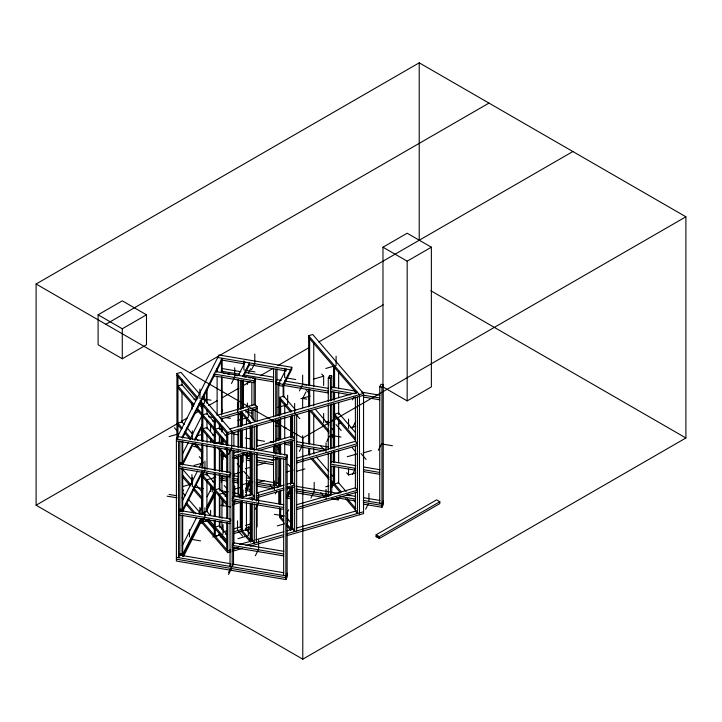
<?xml version="1.0" encoding="UTF-8"?>
<svg xmlns="http://www.w3.org/2000/svg" width="722" height="722" viewBox="0 0 722 722"><rect width="100%" height="100%" fill="white"/><g stroke="black" fill="none" stroke-linecap="round" stroke-linejoin="round"><path stroke-width="1.08" d="M221.14 482.215L222.132 480.256L222.132 476.529L221.122 478.533M177.675 436.512L287.139 455.022L287.139 577.031L285.858 579.558L176.394 561.048L176.394 439.039L219.037 354.98L291.805 367.29L291.805 369.15L283.15 386.216L278.764 385.476M182.052 437.252L222.132 358.256L222.132 372.426M182.558 438.119L215.03 374.113M216.049 372.119L222.132 360.116M182.35 454.291L188.415 442.351M189.922 439.373L202.043 415.493M192.792 443.091L182.693 463.001L179.408 462.441M194.308 440.113L202.386 424.193M193.297 443.967L182.693 464.86L182.693 441.205M195.319 439.987L202.386 426.052M231.473 383.499L234.262 378.012M238.359 375.404L245.092 362.137M221.807 411.928L222.737 410.105M182.476 491.808L183.388 490.003M201.348 454.607L202.72 451.9M242.736 376.144L249.469 362.877L249.469 364.736L243.702 376.117M182.35 500.86L197.503 471.015M199.516 467.035L202.043 462.053M248.323 373.292L250.642 368.716M251.536 369.736L254.315 364.249M201.88 471.755L182.693 509.561L179.408 509.01M202.386 472.621L182.693 511.429L179.408 510.869M201.7 476.836L204.479 471.349M254.045 405.06L254.045 380.801L255.326 378.274L215.4 371.523M255.326 380.142L254.045 382.669L214.118 375.918L214.118 374.05L254.045 380.801M182.242 545.796L196.447 517.791M198.478 513.793L202.53 505.788M207.097 496.79L212.178 486.79M228.513 454.364L231.302 448.876M200.824 518.531L182.052 555.534L182.052 515.237M206.916 506.528L215.03 490.536M182.558 556.4L201.835 518.396M206.736 508.748L215.03 492.395M221.122 480.392L222.132 478.397M183.569 556.265L201.294 521.338L201.294 519.479M206.736 510.607L214.975 494.371M201.7 523.405L204.479 517.918M230.887 473.433L230.029 475.121L178.578 466.421L179.859 463.894L230.219 472.405M278.764 415.701L278.764 383.617L286.147 369.077L286.147 370.937M283.15 396.288L283.15 384.357L291.805 367.29M248.323 456.178L249.713 453.434M232.692 505.274L235.011 500.698M276.679 423.2L278.539 419.536M245.624 488.74L249.469 481.159L249.469 484.886L245.624 492.467M245.624 490.599L249.469 483.018M230.887 520.002L230.029 521.69L178.578 512.981L179.859 510.454L230.219 518.974M299.404 390.873L302.653 384.465L302.653 375.151M275.741 440.898L277.022 438.371L279.215 438.741M302.653 407.75L302.653 398.436L305.902 392.037M278.069 449.743L279.901 446.133M255.335 509.191L258.115 503.703M230.887 564.703L230.029 566.391L230.029 449.977M285.858 579.558L285.858 457.549L287.139 455.022M228.513 572.645L231.302 567.158M287.139 456.891L285.858 459.418L176.394 440.898M228.513 574.504L231.302 569.017M328.284 401.576L328.284 378.066L329.566 375.539L331.759 375.909L331.759 388.228M330.477 400.827L330.477 378.436L331.759 375.909M275.353 493.911L276.743 491.159M299.404 451.403L302.193 445.916M255.335 555.759L258.115 550.272M287.076 494.886L290.524 488.099L288.159 487.702M287.076 496.745L290.524 489.958M287.076 498.604L290.524 491.826L290.524 488.099M286.796 513.432L288.647 509.768M326.777 441.602L329.557 436.115M352.517 399.853L353.906 397.109M310.929 498.063L313.718 492.575M352.517 427.794L355.765 421.386M379.763 503.189L379.763 386.775L381.045 384.248L383.238 384.618L383.238 504.759L381.956 507.286L363.346 504.137M287.139 573.304L285.858 575.831L176.394 557.321M381.956 507.286L381.956 387.145L383.238 384.618M287.139 575.163L285.858 577.699L176.394 559.18M331.786 487.585L333.79 483.641M331.542 498.758L338.167 499.886L339.024 498.198M352.517 474.363L355.296 468.876M378.256 450.302L381.035 444.815M365.666 509.181L368.446 503.694M383.238 501.032L381.956 503.559L363.193 500.391M383.238 502.9L381.956 505.427L363.193 502.25M36.1 284.017L419.22 62.823L685.9 216.79L685.9 437.983L302.78 659.177L36.1 505.21L36.1 284.017L302.78 437.983L685.9 216.79M98.093 314.81L122.289 300.839L146.485 314.81L146.485 344.791L122.289 358.762L98.093 344.791L98.093 314.81L122.289 328.772L146.485 314.81M105.863 324.286L488.974 103.102M382.976 384.655L382.976 247.204L407.172 233.233L431.368 247.204L431.368 386.911L407.172 400.881L382.976 386.911M189.76 372.732L572.88 151.539M382.976 247.204L407.172 261.174L431.368 247.204M36.1 505.21L177.45 423.597M181.357 421.35L187.206 417.966M195.003 413.471L198.902 411.215M208.649 405.583L217.421 400.52M222.295 397.705L238.865 388.138M242.772 385.891L250.57 381.387M260.317 375.756L272.988 368.446M277.862 365.63L309.061 347.616M318.808 341.984L383.147 304.846M376.099 534.794L436.593 499.868L439.815 501.727L439.815 503.595L379.321 538.513L376.099 536.654L376.099 534.794L379.321 536.654L439.815 501.727M176.917 439.211L176.917 373.545L180.996 372.362L199.886 394.266M308.637 385.674L308.637 335.685L312.725 334.503L363.554 393.463L363.554 513.604L287.004 535.607M193.992 399.501L197.097 398.607M199.2 404.852L203.342 403.661M325.757 368.473L335.062 365.801M313.303 379.176L323.646 376.207L323.646 385.521M217.854 415.105L255.128 404.392L257.158 406.757L257.158 420.926M279.631 416.007L279.631 397.353L283.719 396.179L295.659 410.033M219.885 417.469L257.158 406.757M212.674 421.161L214.741 420.574M220.95 419.022L242.249 412.903M245.444 411.982L257.158 408.616M169.119 436.584L178.433 433.913M300.848 398.724L310.153 396.053M277.302 407.596L286.616 404.925M237.989 420.366L247.294 417.695M197.097 435.862L202.268 434.373M229.804 428.958L357.444 392.272M212.674 435.131L214.741 434.545M200.156 400.493L227.746 432.496L363.554 393.463M363.554 395.322L227.746 434.355L200.156 402.353M225.129 435.61L227.195 435.014M215.3 443.2L219.38 442.026L221.528 444.508M225.129 449.58L227.195 448.985M325.712 422.18L328.817 421.287M331.921 420.394L333.988 419.798M233.991 452.902L240.444 451.051M249.045 448.579L252.267 447.649L254.297 450.014M256.436 446.449L292.6 436.061L294.63 438.416L256.337 449.427M194.028 465.473L203.342 462.802M338.167 424.049L341.271 423.155M233.874 455.88L245.697 452.477M233.874 457.739L250.002 453.109M258.467 450.672L294.63 440.276M350.621 427.776L355.793 426.296M271.842 460.401L280.118 458.019M182.612 486.592L190.888 484.209M206.483 479.922L215.797 477.242M245.417 468.731L250.525 467.26M257.167 465.356L265.335 463.001M233.54 474.354L242.845 471.674M212.674 481.7L214.741 481.105M296.778 458.145L355.395 441.295L357.435 443.651L296.679 461.114M296.679 462.973L357.435 445.51M242.439 484.67L252.781 481.691M286.905 471.881L293.114 470.103M233.883 489.336L242.05 486.98M256.346 482.874L264.514 480.527M296.679 471.286L304.846 468.939M347.228 456.755L357.435 453.822M218.937 494.362L228.251 491.682M363.076 452.938L371.352 450.555M225.129 496.149L227.195 495.554M239.37 497.927L252.267 494.218L254.297 496.574L246.78 498.74M256.436 493.018L284.089 485.076M287.284 484.155L292.6 482.63L294.63 484.985L287.185 487.124M233.874 502.449L237.105 501.519M256.337 495.987L283.999 488.045M233.874 504.308L241.401 502.151M251.075 499.362L254.297 498.442M256.337 497.855L283.999 489.904M287.185 488.984L294.63 486.845M346.641 472.729L348.555 474.941L355.793 472.865M200.256 522.52L209.57 519.849M206.925 520.715L202.846 521.889L202.846 518.531M199.2 523.125L203.342 521.943M325.757 486.754L328.862 485.861M331.958 484.967L335.062 484.083M296.778 504.714L355.395 487.855L357.435 490.22L296.679 507.683M296.679 509.542L357.435 492.079M223.179 531.861L227.439 530.634M233.829 528.802L241.283 526.654M245.543 525.426L250.868 523.901M283.71 515.932L280.65 516.808L280.65 508.974M212.71 536.969L222.024 534.289M225.21 534.217L227.34 533.603M233.729 531.771L242.249 529.316M245.444 528.405L250.769 526.87M220.95 537.303L223.08 536.69M233.729 533.63L242.249 531.184M245.444 530.264L250.769 528.73M277.302 525.878L284.549 523.793M237.989 538.648L247.294 535.977M252.267 539.316L250.227 539.903L250.227 504.082M292.609 527.719L290.56 528.305L290.56 488.009M239.533 544.442L253.602 540.399M255.759 539.785L283.881 531.699M287.13 530.769L293.619 528.901M296.868 527.962L356.361 510.869M230.814 549.893L227.746 550.778L200.156 518.775M232.917 549.289L238.323 547.736M245.895 545.561L283.755 534.677M287.004 533.748L363.554 511.745M200.156 520.634L227.746 552.637L230.814 551.752M232.917 551.157L242.655 548.35M250.227 546.175L283.755 536.536M376.099 536.654L379.321 536.654L379.321 538.513M217.755 357.516L290.524 369.817L290.524 371.686M221.067 359.935L244.217 363.852M248.63 364.592L285.01 370.747M328.284 378.066L330.477 378.436M379.763 386.775L381.956 387.145M245.029 370.26L255.001 371.947M285.75 377.832L295.731 379.519M222.322 368.581L240.922 371.722M245.299 372.462L273.746 377.272M355.856 391.162L331.759 387.082L330.477 389.618L354.574 393.689M361.334 392.091L379.952 395.241M281.409 380.431L277.022 379.691L275.741 382.218L280.127 382.958M284.694 380.99L328.474 388.391M302.653 384.465L306.859 385.178M221.04 371.108L239.641 374.249M244.018 374.989L273.557 379.989M363.337 395.169L379.763 397.948M223.224 373.337L225.417 373.707M227.601 374.077L229.795 374.447M235.264 375.377L237.448 375.747M244.018 376.857L246.202 377.227M248.395 377.597L250.579 377.967M252.763 378.337L273.557 381.848M284.504 383.698L328.284 391.107M330.477 391.477L350.188 394.808M363.337 397.037L379.763 399.817M278.764 383.617L283.15 384.357M275.741 384.086L279.026 384.636M283.403 385.377L328.284 392.967M302.653 398.436L306.859 399.149M201.014 398.499L210.995 400.187M247.393 412.379L251.68 413.101M226.058 417.614L230.435 418.354M275.29 425.944L278.575 426.494M284.044 427.424L286.237 427.794M330.026 435.195L340.974 437.054M381.496 443.904L392.443 445.754M208.532 416.711L214.082 417.65M296.733 441.702L328.474 447.071M284.504 442.378L291.065 443.488M296.543 444.409L327.192 449.598M233.107 433.904L238.648 434.843M270.19 441.548L273.512 442.108M284.504 444.238L291.065 445.348M296.543 446.277L323.907 450.907M245.381 438.037L250.85 438.967M256.879 439.987L264.541 441.277M355.856 465.672L331.759 461.593L330.477 464.12L355.666 468.379M363.518 466.963L379.952 469.742M363.337 469.679L379.763 472.459M176.394 439.039L285.858 457.549M330.477 465.988L355.666 470.248M363.337 471.538L379.763 474.318M193.469 446.413L197.9 447.162M245.299 455.356L250.769 456.277M256.238 457.207L273.746 460.167M221.04 453.994L223.224 454.364M236.356 456.584L238.54 456.954M246.202 458.253L250.579 458.993M257.14 460.104L273.557 462.874M221.04 455.862L226.509 456.782M233.071 457.892L238.54 458.822M246.202 460.113L250.579 460.853M257.14 461.963L273.557 464.742M233.269 475.672L238.738 476.601M246.401 477.892L250.823 478.641M256.337 479.57L273.99 482.558M276.201 482.928L279.513 483.487M296.065 486.294L339.096 493.568M346.822 494.877L355.648 496.366M363.374 497.675L379.925 500.472M178.578 468.28L230.029 476.98M221.04 476.349L227.61 477.459M233.08 478.388L238.558 479.309M246.184 480.599L250.642 481.357M256.157 482.287L279.333 486.204M295.885 489.002L331.19 494.976M340.017 496.474L355.468 499.082M221.04 478.208L227.61 479.318M233.08 480.247L238.747 481.204M248.431 482.847L250.895 483.262M256.157 484.146L277.41 487.747M295.885 490.87L328.988 496.465M336.714 497.774L355.468 500.942M221.067 480.076L226.591 481.014M233.224 482.134L238.747 483.063M248.684 484.751L250.895 485.121M256.418 486.059L272.988 488.857M296.191 492.783L323.808 497.458M246.13 488.731L250.57 489.48M286.86 496.303L290.19 496.862M246.13 490.59L250.57 491.339M286.86 498.162L290.19 498.731M220.95 490.743L227.601 491.872M233.143 492.81L238.693 493.74M245.345 494.868L249.785 495.617M193.478 486.926L203.46 488.613M222.99 493.83L227.43 494.588M234.081 495.707L240.733 496.835M283.854 504.759L233.504 496.249L232.213 498.776L283.665 507.476M225.21 496.068L227.43 496.447M232.213 500.635L283.665 509.335M169.092 494.444L176.854 495.761M167.179 496.176L177.034 497.846M220.815 505.256L230.67 506.916M274.459 514.326L284.306 515.986M178.578 514.849L230.029 523.549M283.854 551.328L233.504 542.809L232.213 545.345L283.665 554.045M190.59 539.181L200.572 540.868M232.213 547.204L283.665 555.904M179.408 553.711L182.693 554.27L182.693 515.093M178.767 554.974L230.751 563.765M232.962 564.144L283.818 572.745M430.935 290.785L685.9 437.983M308.637 335.685L359.475 394.636L359.475 514.777M308.637 337.544L356.569 393.129M321.732 373.987L323.646 376.207M355.305 432.316L338.645 413.002L334.566 414.175L355.558 438.525M334.566 416.043L355.558 440.393M306.11 389.862L309.007 393.228M336.1 424.644L341.181 430.538M361.009 453.533L366.09 459.427M352.291 447.848L355.233 451.259M315.189 409.076L328.943 425.032M331.84 428.39L334.015 430.908M311.101 410.249L329.205 431.242M332.102 434.599L333.546 436.278M329.205 433.11L309.657 410.439L309.657 443.949M332.102 436.467L333.546 438.146M295.37 413.58L299.783 418.697M279.631 397.353L291.58 411.206M320.884 446.16L324.566 450.429M279.631 399.212L290.876 412.253M316.353 456.999L328.7 471.313M331.606 474.688L333.781 477.215M338.14 482.26L346.127 491.529M348.311 494.056L349.764 495.743M353.392 499.949L355.567 502.476M312.274 458.172L328.97 477.54M331.876 480.915L341.316 491.863M347.129 498.595L355.847 508.703M310.821 458.353L328.97 479.408M331.876 482.774L340.594 492.882M345.676 498.776L355.847 510.562M320.884 492.729L324.566 496.998M245.417 410.132L255.326 421.621M275.208 444.526L279.622 449.644M288.033 464.21L290.957 467.603M251.247 422.803L241.328 411.305L241.328 426.603M241.328 413.164L250.534 423.841M238.242 412.713L242.655 417.83M202.061 396.793L231.834 431.323L231.762 447.965M176.917 373.545L197.972 397.966M176.917 375.404L197.25 398.986M243.81 453.551L248.224 458.669M269.324 484.263L272.997 488.532M195.77 400.674L182.016 384.718L177.937 385.9L193.857 404.365M198.667 404.031L202.286 408.228M214.786 422.731L206.925 413.607L202.846 414.78L214.281 428.047M227.24 437.171L219.38 428.056L215.3 429.229L226.735 442.487M197.485 408.562L201.826 413.607M177.937 387.759L193.857 406.233M196.754 409.591L201.826 415.466M202.846 416.648L214.281 429.906M215.3 431.088L226.735 444.355M287.23 518.531L290.74 522.611M214.786 436.702L206.925 427.577L202.846 428.751L214.281 442.017M225.102 448.651L227.24 451.142M237.204 463.632L240.886 467.901M243.883 471.376L250.624 479.2M279.631 515.634L283.845 520.526M286.661 523.784L291.58 529.488L291.58 486.953M283.845 522.385L279.631 517.493L279.631 507.801M286.661 525.643L290.876 530.535M219.587 448.172L226.735 456.457M202.846 430.619L213.568 443.055M217.439 447.55L226.735 458.326M184.191 424.491L182.016 421.973L177.937 423.146L182.278 428.191M187.088 427.857L192.873 434.572M195.77 437.929L197.945 440.447M185.175 431.548L190.969 438.263M195.31 443.299L201.826 450.862M237.926 493.288L241.599 497.557M177.937 425.014L181.556 429.211M184.453 432.568L190.238 439.283M193.857 443.488L201.826 452.721M174.381 427.722L177.287 431.088M199.29 456.611L202.196 459.977M224.199 485.491L227.105 488.866M214.786 483.262L206.925 474.146L202.846 475.32L214.281 488.586M227.24 497.711L219.38 488.586L215.3 489.76L226.735 503.026M202.846 477.179L214.281 490.446M215.3 491.628L226.735 504.895M246.121 529.226L251.085 534.975M241.671 528.504L240.318 526.934L240.318 502.304M241.328 529.587L251.247 541.076L251.247 504.137M250.534 542.123L241.328 531.446L241.328 501.6M238.242 530.995L242.655 536.112M182.016 468.542L192.873 481.141M195.77 484.498L202.286 492.052M182.278 474.751L190.969 484.832M193.857 488.189L201.826 497.422M182.278 476.619L190.238 485.852M193.135 489.209L201.826 499.29M210.499 515.544L206.925 511.402L202.846 512.575L204.985 515.057M227.24 534.966L219.38 525.842L215.3 527.015L226.735 540.282M208.559 519.208L214.281 525.842M207.133 519.407L214.281 527.701M215.3 528.883L226.735 542.141M182.449 492.332L185.355 495.698M188.261 499.073L199.886 512.548M206.42 520.12L215.129 530.228M218.766 534.442L226.753 543.702M181.998 497.72L183.451 499.398M186.357 502.774L195.797 513.721M185.626 503.794L193.622 513.053M419.22 62.823L419.22 240.227M407.172 261.174L407.172 400.881M368.915 493.469L368.915 500.707M357.435 397.082L357.435 513.504L355.395 511.14L355.395 492.115M355.765 391.378L355.765 393.454M355.395 396.965L355.395 441.738M355.395 446.214L355.395 488.758M348.555 419.058L348.555 428.372M348.555 468.731L348.555 474.941M338.645 370.909L338.645 388.824M338.645 392.181L338.645 397.777M338.645 402.253L338.645 414.572M338.645 420.168L338.645 447.035M338.645 450.393L338.645 462.703M338.645 467.179L338.645 482.856L334.566 484.029L334.566 466.114M338.167 498.018L338.167 499.886M336.1 356.19L336.1 365.503M334.566 367.606L334.566 387.759M334.566 392.236L334.566 400.069M334.566 403.427L334.566 448.209M334.566 451.566L334.566 462.757M333.546 366.433L333.546 387.696M333.546 392.172L333.546 400.015M333.546 403.372L333.546 448.145M333.546 451.503L333.546 462.703M333.546 466.06L333.546 482.847M331.759 391.586L331.759 400.539M331.759 403.896L331.759 448.669M331.759 452.026L331.759 462.107M331.759 466.583L331.759 492.332L330.477 494.859L330.477 453.434M330.477 404.185L330.477 448.958M329.566 375.539L329.566 377.777M328.284 404.934L328.284 449.707M328.284 453.064L328.284 494.489M326.037 442.821L326.037 452.134M326.037 489.39L326.037 498.703M323.646 413.462L323.646 422.767M314.178 482.341L314.178 491.655M313.745 343.149L313.745 386.802M313.745 390.16L313.745 405.836M313.745 414.789L313.745 445.014M313.745 448.371L313.745 453.967M309.657 338.726L309.657 385.738M309.657 389.095L309.657 405.89M309.657 448.425L309.657 455.14L308.637 453.957L308.637 448.362M308.637 389.032L308.637 406.946M308.637 410.304L308.637 443.886M302.78 437.983L302.78 659.177M302.653 435.691L302.653 445.005M296.679 414.545L296.679 530.968M294.639 403.417L294.639 412.731M294.63 415.132L294.63 531.554L292.6 529.19L292.6 486.655M292.6 415.015L292.6 437.406M292.6 440.763L292.6 483.298M291.58 415.303L291.58 437.694M291.58 441.052L291.58 483.587M290.56 416.368L290.56 437.64M290.56 440.998L290.56 484.652M287.645 395.313L287.645 404.627M287.645 513.595L287.645 522.899M284.73 403.697L284.73 413.769M284.73 417.126L284.73 438.398M284.73 442.875L284.73 455.194M284.648 368.337L284.648 377.651M283.791 384.952L283.791 397.262M283.665 459.048L283.665 575.461M280.65 400.394L280.65 414.942M280.65 418.3L280.65 439.572M280.65 444.048L280.65 454.129M280.65 458.605L280.65 486.592M280.65 491.068L280.65 504.498M279.631 419.365L279.631 439.517M279.631 443.994L279.631 454.066M279.631 458.542L279.631 486.529M279.631 491.005L279.631 504.434M278.764 419.058L278.764 440.33M278.764 444.806L278.764 453.759M278.764 458.235L278.764 487.341M278.764 491.817L278.764 503.757M278.602 478.19L278.602 485.437M277.022 368.897L277.022 380.088M277.022 383.445L277.022 415.908M277.022 420.385L277.022 439.418M277.022 445.014L277.022 453.967M277.022 457.324L277.022 483.072L275.741 485.599L275.741 457.613M275.741 369.186L275.741 416.197M275.741 419.554L275.741 441.945M275.741 445.303L275.741 454.255M274.468 445.745L274.468 452.983M274.468 480.924L274.468 490.238M273.557 368.816L273.557 416.946M273.557 420.303L273.557 442.694M273.557 446.052L273.557 452.766M273.557 456.123L273.557 485.229M258.584 493.478L258.584 502.792M258.584 540.047L258.584 549.361M257.158 425.411L257.158 446.674M257.158 453.389L257.158 493.695M257.158 497.052L257.158 500.409M257.158 503.766L257.158 526.898M256.337 426.142L256.337 449.644M256.337 454.12L256.337 501.14M256.337 504.498L256.337 542.556M255.326 378.274L255.326 405.89M255.119 409.203L255.119 421.513M254.776 354.024L254.776 363.328M254.297 426.729L254.297 450.23M254.297 453.587L254.297 499.489M254.297 503.965L254.297 543.143L252.267 540.787L252.267 503.848M253.088 409.085L253.088 420.276M252.267 426.603L252.267 448.994M252.267 453.47L252.267 494.886M252.267 498.252L252.267 500.49M251.852 382.299L251.852 405.809M251.852 410.286L251.852 418.119M251.247 426.901L251.247 449.292M251.247 452.649L251.247 495.184M250.227 426.837L250.227 449.228M250.227 452.586L250.227 495.121M248.332 408.083L248.332 417.397M248.332 526.365L248.332 535.679M247.393 381.333L247.393 384.438M247.393 403.066L247.393 407.199M247.393 452.838L247.393 458.01M246.437 417.65L246.437 424.365M246.437 428.841L246.437 448.994M246.437 453.47L246.437 496.005M246.437 502.72L246.437 529.587L242.348 530.76L242.348 501.655M243.919 360.756L243.919 370.07M243.377 380.106L243.377 408.092M243.07 454.77L243.07 462.008M243.07 489.949L243.07 498.225M242.736 380.25L242.736 408.237M242.348 414.347L242.348 425.538M242.348 430.014L242.348 447.929M242.348 454.643L242.348 498.297M241.644 380.061L241.644 409.166M241.328 429.96L241.328 447.866M241.328 455.699L241.328 498.243M240.363 380.35L240.363 409.455M240.318 412.749L240.363 426.251M240.318 429.545L240.363 447.514M240.318 455.293L240.318 497.828M238.359 379.51L238.359 409.735M238.359 414.211L238.359 426.522M238.359 430.998L238.359 447.793M238.359 455.627L238.359 493.686M238.17 379.98L238.17 410.204M238.17 413.562L238.17 427M238.17 430.357L238.17 447.144M238.17 450.51L238.17 452.748M238.17 456.105L238.17 496.402M237.511 402.551L237.511 411.865M237.511 520.833L237.511 530.147M234.722 367.787L234.722 377.092M234.722 486.059L234.722 495.373M233.874 432.595L233.874 446.025M233.874 450.51L233.874 497.521M233.874 500.878L233.874 543.413M233.874 546.771L233.874 549.018M233.504 450.05L233.504 498.189M233.504 500.427L233.504 545.2M233.504 547.438L233.504 564.234L232.213 566.761L232.213 450.347M227.746 432.496L227.746 445.555M227.746 448.913L227.746 472.414M227.746 475.771L227.746 518.315M227.746 522.791L227.746 552.637M226.735 433.182L226.735 445.492M226.735 448.849L226.735 472.359M226.735 475.717L226.735 518.252M226.735 522.728L226.735 549.595M223.053 439.31L223.053 444.481M223.053 453.281L223.053 459.49M223.053 499.841L223.053 506.05M223.053 524.677L223.053 533.991M222.132 376.902L222.132 413.85M222.132 418.327L222.132 421.684M222.132 427.28L222.132 431.756M222.132 438.471L222.132 444.066M222.132 451.909L222.132 472.053M221.934 418.742L221.934 420.98M221.934 426.576L221.934 431.052M221.934 437.776L221.934 444.49M221.934 451.205L221.934 471.358M221.934 475.834L221.934 491.502M221.934 498.216L221.934 518.369M221.934 521.726L221.934 529.56M221.492 361.379L221.492 372.57M221.492 377.046L221.492 415.114M221.492 418.471L221.492 420.709M221.492 427.424L221.492 431.9M221.492 438.615L221.492 444.21M221.492 452.053L221.492 471.078M221.492 475.554L221.492 477.793M219.885 424.924L219.885 429.4M219.885 436.124L219.885 443.958M219.885 450.672L219.885 470.825M219.885 474.183L219.885 490.969M219.885 496.565L219.885 517.836M219.885 521.194L219.885 527.908M219.885 533.504L219.885 535.742M219.38 424.337L219.38 428.814M219.38 435.528L219.38 443.362M219.38 448.967L219.38 471.349M219.38 474.706L219.38 489.263M219.38 495.978L219.38 517.25M219.38 521.726L219.38 526.203M219.38 532.917L219.38 535.155L215.3 536.329L215.3 520.661M217.114 368.473L217.114 371.83M217.114 376.306L217.114 415.493M215.3 419.915L215.3 443.416M215.3 446.783L215.3 470.284M215.3 473.641L215.3 516.185M214.281 418.733L214.281 443.362M214.281 446.719L214.281 470.23M214.281 473.587L214.281 516.122M214.281 520.598L214.281 535.155M214.118 492.332L214.118 496.059M212.241 486.89L212.241 492.061M210.598 424.861L210.598 431.07M210.598 438.832L210.598 441.936M210.598 485.401L210.598 491.61M210.598 510.237L210.598 515.409M207.061 389.817L207.061 403.255M206.925 409.888L207.061 414.446M206.925 421.088L207.061 428.994M206.925 434.518L207.061 442.433M206.925 445.718L207.061 469.3M206.925 472.576L206.925 475.933M206.925 481.538L206.925 511.763M206.42 391.08L206.42 402.28M204.949 461.123L204.949 470.437M204.949 507.692L204.949 517.006M204.371 394.05L204.371 403.363M202.846 405.466L202.846 441.286M202.846 444.653L202.846 468.154M202.846 471.511L202.846 514.434M202.043 403.778L202.043 408.255M202.043 427.28L202.043 440.718M202.043 451.909L202.043 463.1M202.043 473.181L202.043 492.205M202.043 498.92L202.043 506.763M201.826 404.293L201.826 441.232M201.826 444.59L201.826 468.1M201.826 471.457L201.826 513.992M201.826 518.468L201.826 520.706M199.904 388.996L199.904 398.309M199.904 507.277L199.904 514.524M192.368 430.863L192.368 439.138M192.368 477.432L192.368 486.745M191.917 403.201L191.917 409.41M191.917 474.598L191.917 482.883M189.48 529.686L189.48 536.924M182.693 468.073L182.693 511.727M182.016 379.889L182.016 385.485M182.016 392.199L182.016 422.424M182.052 441.35L182.052 464.86M182.052 468.217L182.052 511.871M179.859 440.98L179.859 465.753M179.859 467.847L179.859 511.501M179.859 514.867L179.859 555.164L178.578 557.691L178.578 441.268M177.937 376.586L177.937 438.146M122.289 328.772L122.289 358.762"/></g></svg>
